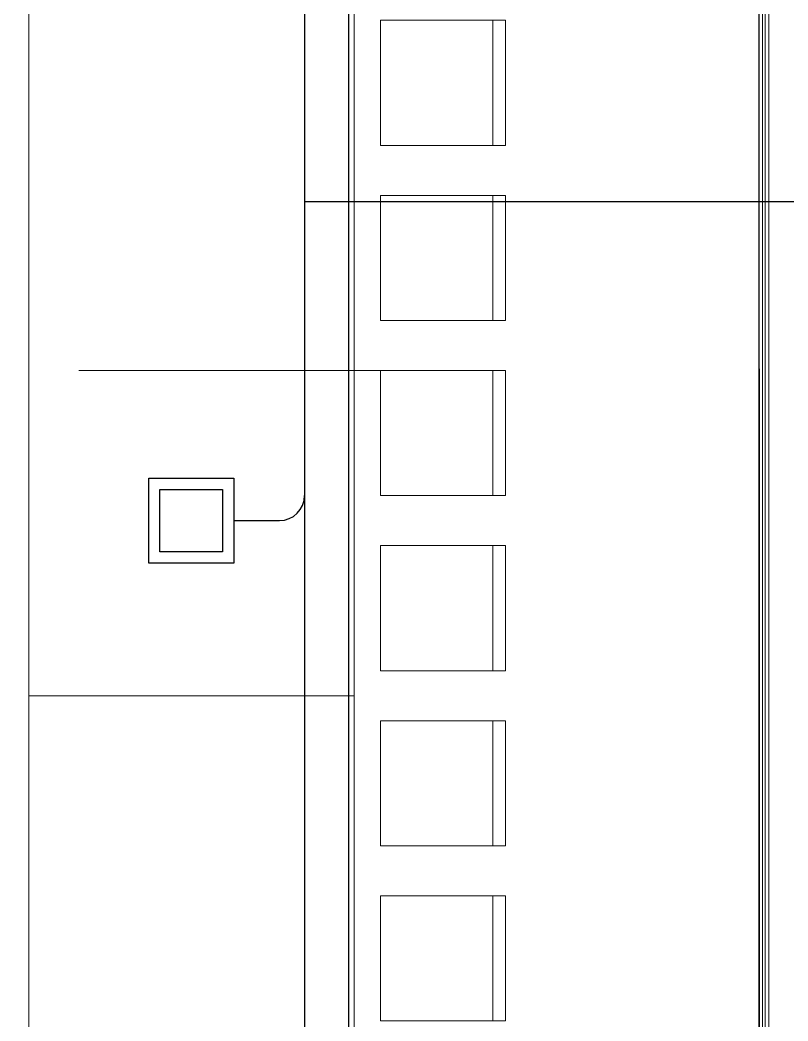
# Model space of a CAD drawing. Extents: x -1073 to 35213, y -1180 to 6950.
# Drawn here: x 17001.4 to 17308.4, y 2177.5 to 2577.6 of the extents above; entities that cross this region are included whole.
import ezdxf

# ---------------------------------------------------------------- set-up
doc = ezdxf.new("R2010")
doc.units = 0
doc.header["$LTSCALE"] = 25
doc.layers.get('0').update_dxf_attribs({"color": 9, "lineweight": 9})
for name, color, linetype, lineweight in [('05', 9, 'Continuous', 9), ('06D', 9, 'Continuous', 9), ('15', 9, 'Continuous', 9), ('DATA SARI', 30, 'Continuous', 30), ('DATA TAVAN', 160, 'Continuous', 30), ('E-YAZI', 7, 'Continuous', 30)]:
    doc.layers.add(name, color=color, linetype=linetype, lineweight=lineweight)

# ---------------------------------------------------------------- blocks, each defined once
blk = doc.blocks.new('E-DÖŞEME BUAT')
at = {"layer": 'E-YAZI', "color": 5}
for points in [[(-34, 34), (0, 34), (0, 0), (-34, 0)], [(-29.5, 29.5), (-4.5, 29.5), (-4.5, 4.5), (-29.5, 4.5)]]:
    blk.add_lwpolyline(points, close=True, dxfattribs=at)

msp = doc.modelspace()

# ---------------------------------------------------------------- linework, layer by layer
msp.add_lwpolyline([(16822.84, 2869.5), (17296.81, 2869.24), (17297.31, 1720.48), (16885.04, 1720.5), (16885.04, 1794.5), (16820.84, 1794.5), (16820.84, 2410.5), (16882.84, 2410.5), (16882.84, 2494.5), (16822.84, 2494.5), (16822.84, 2869.5)])
at = {"layer": '05'}
for p, q in [((17004.97, 2447.5), (17004.97, 2587.5)), ((17004.97, 2447.5), (17004.97, 2587.5)), ((17134.97, 2587.5), (17134.97, 2447.5)), ((17134.97, 2587.5), (17134.97, 2447.5)), ((17004.97, 2307.5), (17004.97, 2447.5)), ((17004.97, 2307.5), (17004.97, 2447.5)), ((17134.97, 2447.5), (17134.97, 2307.5)), ((17134.97, 2447.5), (17134.97, 2307.5)), ((17024.97, 2437.5), (17154.97, 2437.5)), ((17154.97, 2437.5), (17024.97, 2437.5)), ((17024.97, 2437.5), (17154.97, 2437.5)), ((17154.97, 2437.5), (17024.97, 2437.5)), ((17134.97, 2307.5), (17004.97, 2307.5)), ((17004.97, 2167.5), (17004.97, 2307.5)), ((17004.97, 2307.5), (17134.97, 2307.5)), ((17134.97, 2307.5), (17004.97, 2307.5)), ((17004.97, 2167.5), (17004.97, 2307.5)), ((17004.97, 2307.5), (17134.97, 2307.5)), ((17134.97, 2307.5), (17134.97, 2167.5)), ((17134.97, 2307.5), (17134.97, 2167.5))]:
    msp.add_line(p, q, dxfattribs=at)
for points in [[(17145.47, 2577.5), (17145.47, 2527.5), (17195.47, 2527.5), (17195.47, 2577.5)], [(17145.47, 2577.5), (17145.47, 2527.5), (17195.47, 2527.5), (17195.47, 2577.5)], [(17145.47, 2457.5), (17145.47, 2507.5), (17195.47, 2507.5), (17195.47, 2457.5)], [(17145.47, 2457.5), (17145.47, 2507.5), (17195.47, 2507.5), (17195.47, 2457.5)], [(17145.47, 2437.5), (17145.47, 2387.5), (17195.47, 2387.5), (17195.47, 2437.5)], [(17145.47, 2437.5), (17145.47, 2387.5), (17195.47, 2387.5), (17195.47, 2437.5)], [(17145.47, 2317.5), (17145.47, 2367.5), (17195.47, 2367.5), (17195.47, 2317.5)], [(17145.47, 2317.5), (17145.47, 2367.5), (17195.47, 2367.5), (17195.47, 2317.5)], [(17145.47, 2297.5), (17145.47, 2247.5), (17195.47, 2247.5), (17195.47, 2297.5)], [(17145.47, 2297.5), (17145.47, 2247.5), (17195.47, 2247.5), (17195.47, 2297.5)], [(17145.47, 2177.5), (17145.47, 2227.5), (17195.47, 2227.5), (17195.47, 2177.5)], [(17145.47, 2177.5), (17145.47, 2227.5), (17195.47, 2227.5), (17195.47, 2177.5)]]:
    msp.add_lwpolyline(points, close=True, dxfattribs=at)
for points in [[(17190.47, 2577.5), (17190.47, 2527.5)], [(17190.47, 2577.5), (17190.47, 2527.5)], [(17190.47, 2457.5), (17190.47, 2507.5)], [(17190.47, 2457.5), (17190.47, 2507.5)], [(17190.47, 2437.5), (17190.47, 2387.5)], [(17190.47, 2437.5), (17190.47, 2387.5)], [(17190.47, 2317.5), (17190.47, 2367.5)], [(17190.47, 2317.5), (17190.47, 2367.5)], [(17190.47, 2297.5), (17190.47, 2247.5)], [(17190.47, 2297.5), (17190.47, 2247.5)], [(17190.47, 2177.5), (17190.47, 2227.5)], [(17190.47, 2177.5), (17190.47, 2227.5)]]:
    msp.add_lwpolyline(points, dxfattribs=at)
at = {"layer": '06D'}
for points in [[(17296.81, 1890.76), (17296.81, 2864.27)], [(17300.81, 1890.76), (17300.81, 2864.29)]]:
    msp.add_lwpolyline(points, dxfattribs=at)
at = {"layer": '15'}
for points in [[(17298.31, 2867.28), (17298.31, 1887.77)], [(17299.31, 1887.77), (17299.31, 2867.28)]]:
    msp.add_lwpolyline(points, dxfattribs=at)
at = {"layer": 'DATA SARI'}
for p, q in [((17115.14, 2645.97), (17115.14, 2387.5)), ((17466.85, 2504.97), (17115.14, 2504.97)), ((17115.14, 2387.5), (17115.14, 2107.5)), ((17086.84, 2377.5), (17105.14, 2377.5))]:
    msp.add_line(p, q, dxfattribs=at)
msp.add_arc((17105.14, 2387.5), 10, 270, 0, dxfattribs=at)
at = {"layer": 'DATA TAVAN'}
msp.add_line((17132.72, 2830.4), (17132.72, 1036.31), dxfattribs=at)

# ---------------------------------------------------------------- block references
at = {"layer": 'E-YAZI', "color": 1}
msp.add_blockref('E-DÖŞEME BUAT', (17086.84, 2360.5), dxfattribs=at)

doc.saveas('drawing.dxf')
